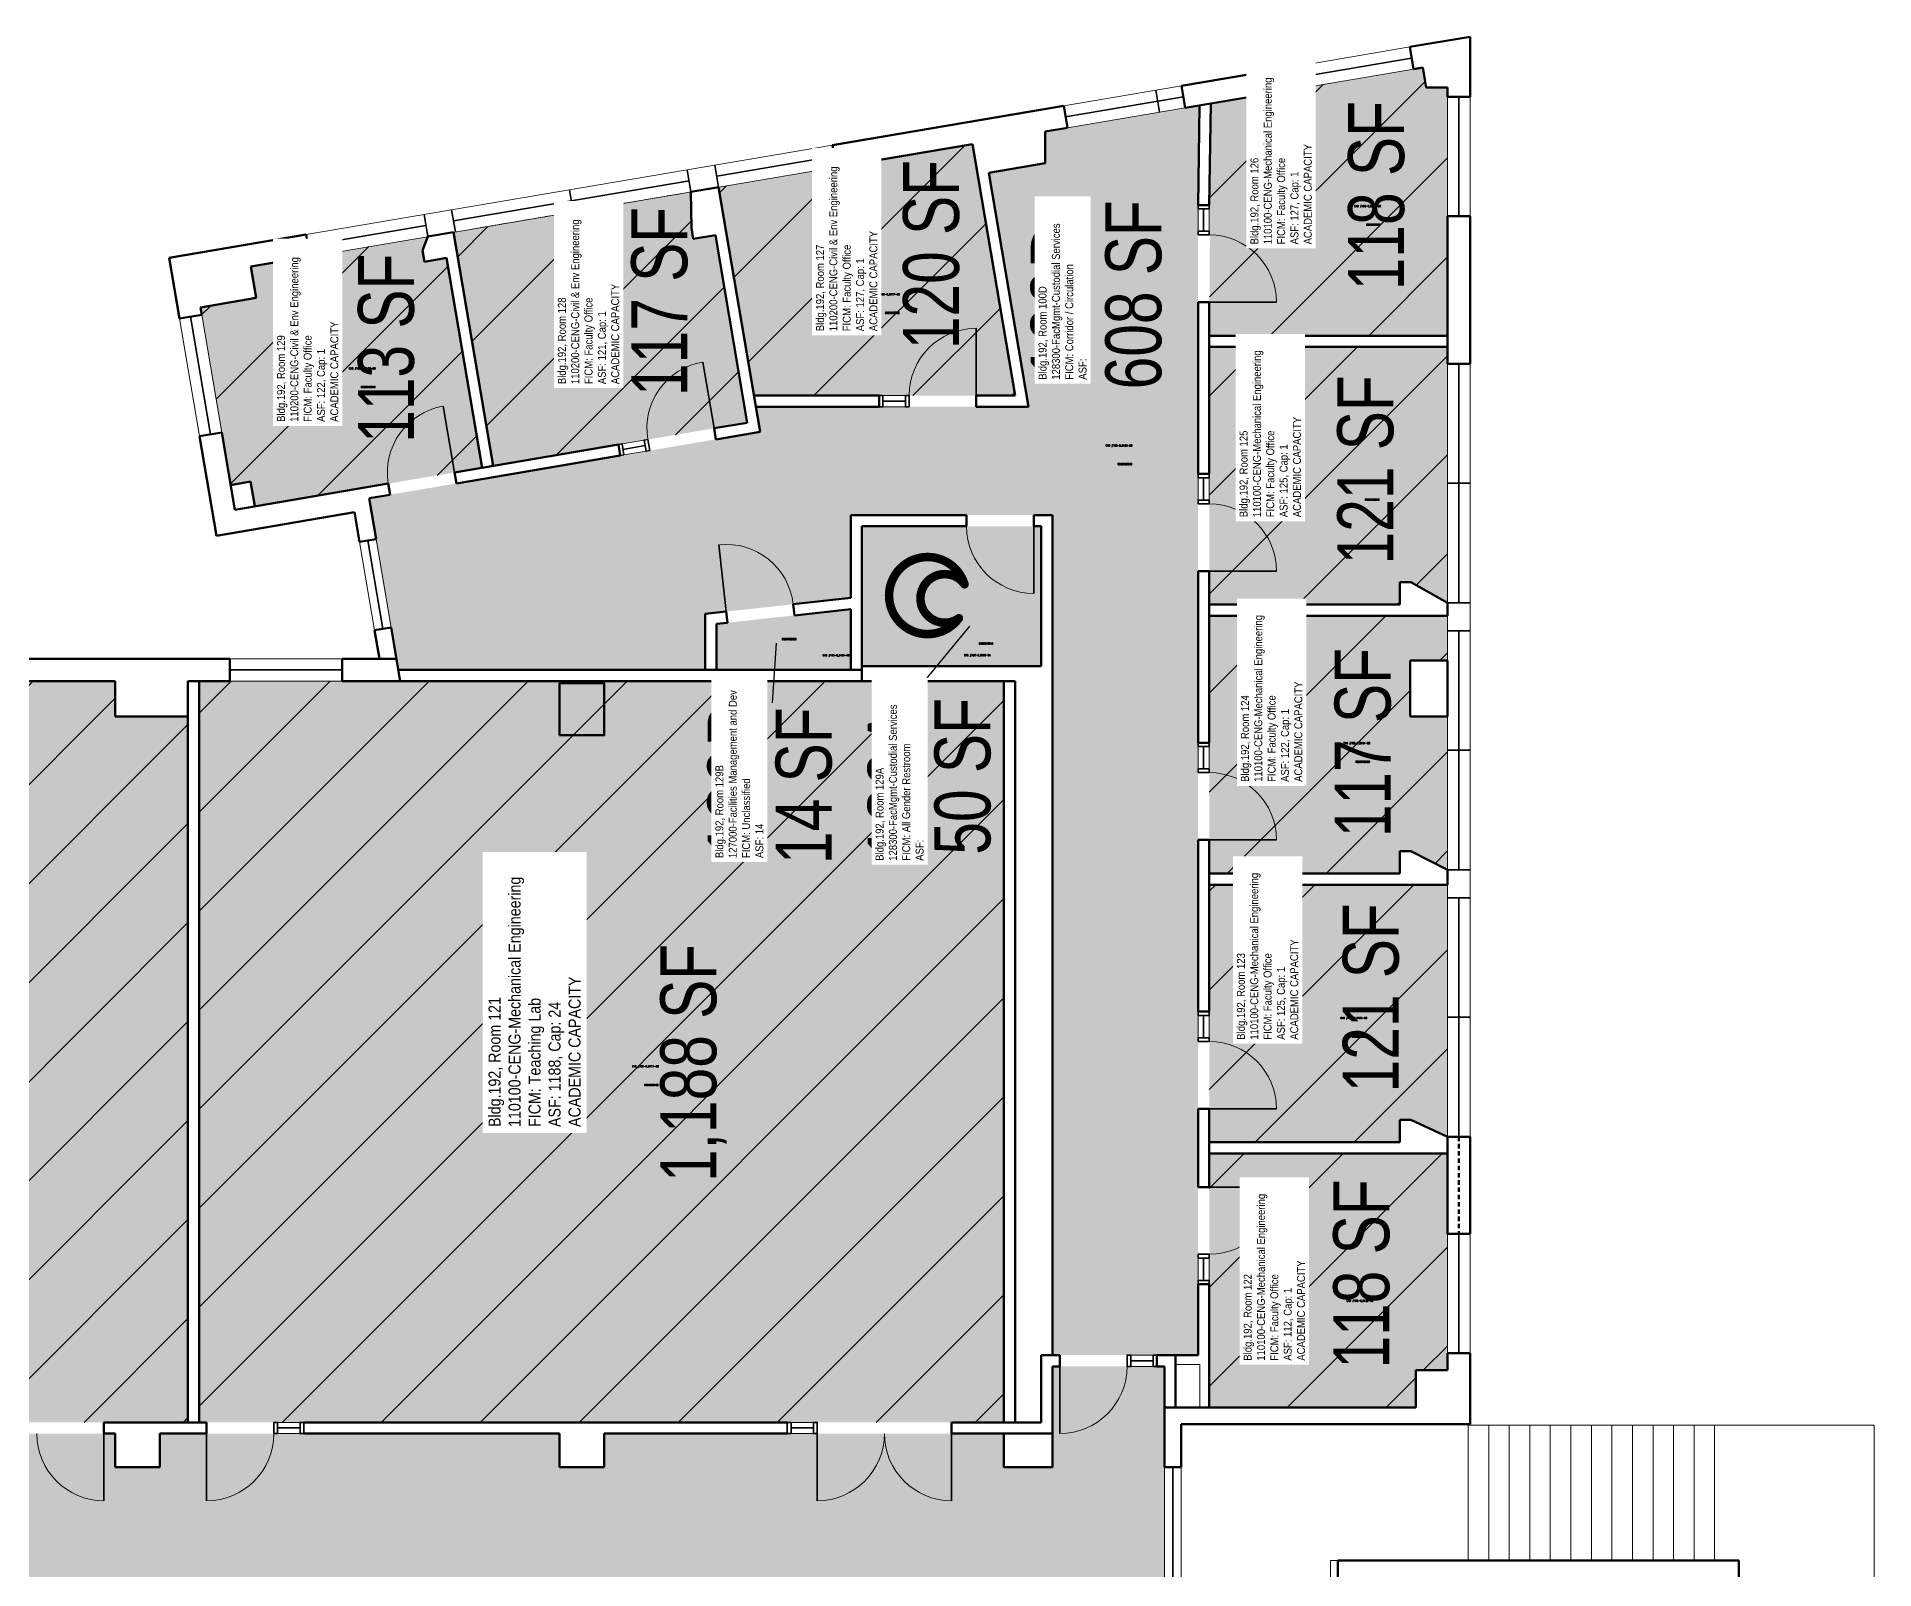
# Model space of a CAD drawing. Header units: inches. Extents: x -2539 to 2829, y -872 to 1370.
# Drawn here: x 1845 to 2829, y 360 to 1181 of the extents above; entities that cross this region are included whole.
import ezdxf
from ezdxf.enums import TextEntityAlignment as Align

# ---------------------------------------------------------------- set-up
doc = ezdxf.new("R2010")
doc.units = ezdxf.units.IN
doc.header["$LTSCALE"] = 10
doc.header["$MEASUREMENT"] = 0
doc.linetypes.add('DGN Style 2', pattern=[0.389297, 0.233578, -0.155719])
doc.layers.get('0').update_dxf_attribs({"linetype": 'CONTINUOUS'})
for name, color, linetype in [('A-DOOR', 2, 'CONTINUOUS'), ('A-FLOR', 3, 'CONTINUOUS'), ('A-GLAZ', 1, 'CONTINUOUS'), ('A-GLAZ-SILL', 2, 'CONTINUOUS'), ('A-IDEN-CNUM', 7, 'CONTINUOUS'), ('A-IDEN-ICON', 4, 'CONTINUOUS'), ('A-IDEN-RNUM', 7, 'CONTINUOUS'), ('A-IDEN-SNUM', 4, 'CONTINUOUS'), ('A-IDEN-VNUM', 4, 'CONTINUOUS'), ('A-WALL', 3, 'CONTINUOUS'), ('AREA-TEXT', 3, 'CONTINUOUS'), ('Rooms-Capacity', 4, 'CONTINUOUS'), ('Rooms-Category-Color', 7, 'CONTINUOUS'), ('Rooms-College-Color', 7, 'CONTINUOUS'), ('Rooms-Department-Color', 7, 'CONTINUOUS'), ('Rooms-Division-Color', 7, 'CONTINUOUS'), ('Rooms-Information', 7, 'CONTINUOUS')]:
    doc.layers.add(name, color=color, linetype=linetype)
doc.styles.add('AREA', font='arial.ttf', dxfattribs={"width": 0.75, "height": 12})
doc.styles.add('ROOMSNUMBER', font='TXT.SHX', dxfattribs={"height": 1})
doc.styles.add('ROOMVNUMBER', font='arial.ttf', dxfattribs={"width": 0.85, "height": 30})

# ---------------------------------------------------------------- blocks, each defined once
blk = doc.blocks.new('CPBATH')
at = {"color": 0, "linetype": 'ByBlock', "const_width": 0.0127}
for points in [[(0.0571, 0.0168, 0.861492), (-0.0551, 0, 1)], [(0.0571, 0.0168, 0.729002), (-0.0084, -0.0042, 1)], [(-0.0551, 0, 0.726902), (0.0487, -0.0337, 1)], [(-0.0084, -0.0042, 0.609468), (0.0487, -0.0337, 1)]]:
    blk.add_lwpolyline(points, format="xyb", dxfattribs=at)
at = {"color": 0, "linetype": 'ByBlock', "const_width": 0.00637}
for points in [[(0.0544, 0.0152, 1), (0.0599, 0.0184, 1)], [(0.0459, -0.0353, 1), (0.0515, -0.0321, 1)]]:
    blk.add_lwpolyline(points, format="xyb", close=True, dxfattribs=at)

msp = doc.modelspace()

# ---------------------------------------------------------------- hatches: boundary and pattern name
at = {"layer": 'Rooms-Capacity'}
h = msp.add_hatch(dxfattribs=at)
h.set_pattern_fill('ANSI31', color=256, scale=300, style=0)
h.paths.add_polyline_path([(2474.11, 1145.14), (2587.59, 1164.43), (2589.4, 1153.78), (2600.95, 1153.78), (2600.95, 1020.74), (2473.27, 1020.74)])
h = msp.add_hatch(dxfattribs=at)
h.set_pattern_fill('ANSI31', color=256, scale=300, style=0)
h.paths.add_polyline_path([(2210.47, 1100.3), (2346.51, 1123.46), (2369.4, 988.74), (2229.42, 988.74)])
h = msp.add_hatch(dxfattribs=at)
h.set_pattern_fill('ANSI31', color=256, scale=300, style=0)
h.paths.add_polyline_path([(2068.5, 1076.18), (2124.6, 1085.71), (2127.44, 1068.98), (2151.11, 1073), (2148.26, 1089.73), (2195.68, 1097.79), (2195.9, 1078.62), (2196.9, 1072.7), (2208.73, 1074.71), (2225.81, 974.2), (2089.76, 951.08)])
h = msp.add_hatch(dxfattribs=at)
h.set_pattern_fill('ANSI31', color=256, scale=300, style=0)
h.paths.add_polyline_path([(1932.93, 1035.93), (1962.83, 1041.01), (1959.98, 1057.79), (2054.7, 1073.84), (2051.92, 1066.33), (2052.93, 1060.41), (2064.76, 1062.42), (2083.84, 950.08), (1962.07, 929.39), (1959.83, 942.6), (1949.1, 940.78)])
h = msp.add_hatch(dxfattribs=at)
h.set_pattern_fill('ANSI31', color=256, scale=300, style=0)
h.paths.add_polyline_path([(2473.27, 1014.74), (2600.95, 1014.74), (2600.95, 877.74), (2581.27, 888.74), (2575.27, 888.74), (2575.27, 876.74), (2473.27, 876.74)])
h = msp.add_hatch(dxfattribs=at)
h.set_pattern_fill('ANSI31', color=256, scale=300, style=0)
h.paths.add_polyline_path([(2473.27, 870.74), (2600.95, 870.74), (2600.95, 846.74), (2580.88, 846.74), (2580.88, 816.74), (2600.95, 816.74), (2600.95, 734.74), (2581.27, 744.74), (2575.27, 744.74), (2575.27, 732.74), (2473.27, 732.74)])
h = msp.add_hatch(dxfattribs=at)
h.set_pattern_fill('ANSI31', color=256, scale=300, style=0)
h.paths.add_polyline_path([(1435.27, 835.74), (1643.16, 835.74), (1643.16, 806.74), (1673.33, 806.74), (1673.33, 835.74), (1887.27, 835.74), (1887.27, 816.74), (1926.27, 816.74), (1926.27, 438.74), (1435.27, 438.74)])
h = msp.add_hatch(dxfattribs=at)
h.set_pattern_fill('ANSI31', color=256, scale=300, style=0)
h.paths.add_polyline_path([(1932.27, 835.74), (2363.27, 835.74), (2363.27, 438.74), (1932.27, 438.74)])
h = msp.add_hatch(dxfattribs=at)
h.set_pattern_fill('ANSI31', color=256, scale=300, style=0)
h.paths.add_polyline_path([(2473.27, 726.74), (2600.95, 726.74), (2600.95, 591.74), (2581.27, 600.74), (2575.27, 600.74), (2575.27, 588.74), (2473.27, 588.74)])
h = msp.add_hatch(dxfattribs=at)
h.set_pattern_fill('ANSI31', color=256, scale=300, style=0)
h.paths.add_polyline_path([(2473.27, 582.74), (2600.95, 582.74), (2600.95, 466.61), (2583.96, 466.61), (2583.96, 446.74), (2473.27, 446.74)])
at = {"layer": 'Rooms-Category-Color', "true_color": 0xfa9ba3}
for points in [[(2474.11, 1145.14), (2587.59, 1164.43), (2589.4, 1153.78), (2600.95, 1153.78), (2600.95, 1020.74), (2473.27, 1020.74)], [(2210.47, 1100.3), (2346.51, 1123.46), (2369.4, 988.74), (2229.42, 988.74)], [(2068.5, 1076.18), (2124.6, 1085.71), (2127.44, 1068.98), (2151.11, 1073), (2148.26, 1089.73), (2195.68, 1097.79), (2195.9, 1078.62), (2196.9, 1072.7), (2208.73, 1074.71), (2225.81, 974.2), (2089.76, 951.08)], [(1932.93, 1035.93), (1962.83, 1041.01), (1959.98, 1057.79), (2054.7, 1073.84), (2051.92, 1066.33), (2052.93, 1060.41), (2064.76, 1062.42), (2083.84, 950.08), (1962.07, 929.39), (1959.83, 942.6), (1949.1, 940.78)], [(2473.27, 1014.74), (2600.95, 1014.74), (2600.95, 877.74), (2581.27, 888.74), (2575.27, 888.74), (2575.27, 876.74), (2473.27, 876.74)], [(2473.27, 870.74), (2600.95, 870.74), (2600.95, 846.74), (2580.88, 846.74), (2580.88, 816.74), (2600.95, 816.74), (2600.95, 734.74), (2581.27, 744.74), (2575.27, 744.74), (2575.27, 732.74), (2473.27, 732.74)], [(2473.27, 726.74), (2600.95, 726.74), (2600.95, 591.74), (2581.27, 600.74), (2575.27, 600.74), (2575.27, 588.74), (2473.27, 588.74)], [(2473.27, 582.74), (2600.95, 582.74), (2600.95, 466.61), (2583.96, 466.61), (2583.96, 446.74), (2473.27, 446.74)]]:
    msp.add_hatch(color=241, dxfattribs=at).paths.add_polyline_path(points)
at = {"layer": 'Rooms-Category-Color', "true_color": 0xadadad}
for points in [[(2023.34, 933.71), (2038.97, 841.74), (2203.27, 841.74), (2203.27, 871.74), (2281.27, 880.35), (2281.27, 924.74), (2389.27, 924.74), (2389.27, 474.74), (2467.27, 474.74), (2467.27, 1090.74), (2468.11, 1144.13), (2385.42, 1130.08), (2385.42, 1113.19), (2355.22, 1108.05), (2376.51, 982.74), (2230.44, 982.74), (2232.73, 969.29), (2209.07, 965.27)], [(2287.27, 918.74), (2287.27, 843.74), (2383.27, 843.74), (2383.27, 918.74)], [(2209.27, 866.37), (2281.27, 874.31), (2281.27, 841.74), (2209.27, 841.74)], [(-2126.35, 410.51), (-2169.71, 324.86), (-1500.85, -13.78), (-1438.65, 109.06), (-1012.43, 109.06), (-1020.48, 93.14), (298.6, 184.38), (300.34, 159.45), (421.54, 167.92), (435.76, 193.97), (1164.22, 244.91), (1171.78, -164.73), (1119.94, -353.16), (1128.64, -354.34), (1230.83, -368.26), (1230.83, 249.57), (2221.36, 318.83), (2221.99, 309.86), (2323.74, 316.97), (2395.37, 325.04), (2449.27, 328.76), (2449.27, 468.74), (2389.27, 468.74), (2389.27, 414.74), (2363.27, 414.74), (2363.27, 432.74), (2149.27, 432.74), (2149.27, 414.74), (2125.27, 414.74), (2125.27, 432.74), (1911.27, 432.74), (1911.27, 414.74), (1887.27, 414.74), (1887.27, 432.74), (1673.27, 432.74), (1673.27, 414.74), (1649.27, 414.74), (1649.27, 432.74), (1435.27, 432.74), (1435.27, 414.74), (1411.27, 414.74), (1411.27, 432.74), (1150.27, 432.74), (1150.27, 414.74), (1126.27, 414.74), (1126.27, 432.74), (865.27, 432.74), (865.27, 414.74), (841.27, 414.74), (841.27, 432.74), (580.27, 432.74), (580.27, 414.74), (556.27, 414.74), (556.27, 432.74), (295.27, 432.74), (295.27, 414.74), (271.27, 414.74), (271.27, 433.49), (179.27, 433.49), (179.27, 414.74), (-356.74, 414.74), (-356.74, 645.55), (-226.99, 645.55), (-226.99, 749.74), (-356.74, 749.74), (-356.74, 757.74), (-338.74, 757.74), (-338.74, 816.74), (-356.74, 816.74), (-356.74, 840.74), (-484.63, 840.74), (-484.63, 551.75), (-484.63, 545.74), (-478.63, 545.74), (-478.63, 509.74), (-490.63, 509.74), (-490.63, 461.74), (-478.63, 461.74), (-478.63, 430.74), (-850.57, 430.74), (-957.87, 219.03), (-1529.51, 219.03), (-1574.12, 130.92)]]:
    msp.add_hatch(color=253, dxfattribs=at).paths.add_polyline_path(points)
at = {"layer": 'Rooms-Category-Color', "true_color": 0xe3f498}
for points in [[(1435.27, 835.74), (1643.16, 835.74), (1643.16, 806.74), (1673.33, 806.74), (1673.33, 835.74), (1887.27, 835.74), (1887.27, 816.74), (1926.27, 816.74), (1926.27, 438.74), (1435.27, 438.74)], [(1932.27, 835.74), (2363.27, 835.74), (2363.27, 438.74), (1932.27, 438.74)]]:
    msp.add_hatch(color=61, dxfattribs=at).paths.add_polyline_path(points)
at = {"layer": 'Rooms-College-Color', "true_color": 0x99d7b2}
for points in [[(2474.11, 1145.14), (2587.59, 1164.43), (2589.4, 1153.78), (2600.95, 1153.78), (2600.95, 1020.74), (2473.27, 1020.74)], [(2210.47, 1100.3), (2346.51, 1123.46), (2369.4, 988.74), (2229.42, 988.74)], [(2068.5, 1076.18), (2124.6, 1085.71), (2127.44, 1068.98), (2151.11, 1073), (2148.26, 1089.73), (2195.68, 1097.79), (2195.9, 1078.62), (2196.9, 1072.7), (2208.73, 1074.71), (2225.81, 974.2), (2089.76, 951.08)], [(1932.93, 1035.93), (1962.83, 1041.01), (1959.98, 1057.79), (2054.7, 1073.84), (2051.92, 1066.33), (2052.93, 1060.41), (2064.76, 1062.42), (2083.84, 950.08), (1962.07, 929.39), (1959.83, 942.6), (1949.1, 940.78)], [(2473.27, 1014.74), (2600.95, 1014.74), (2600.95, 877.74), (2581.27, 888.74), (2575.27, 888.74), (2575.27, 876.74), (2473.27, 876.74)], [(2209.27, 866.37), (2281.27, 874.31), (2281.27, 841.74), (2209.27, 841.74)], [(2473.27, 870.74), (2600.95, 870.74), (2600.95, 846.74), (2580.88, 846.74), (2580.88, 816.74), (2600.95, 816.74), (2600.95, 734.74), (2581.27, 744.74), (2575.27, 744.74), (2575.27, 732.74), (2473.27, 732.74)], [(1435.27, 835.74), (1643.16, 835.74), (1643.16, 806.74), (1673.33, 806.74), (1673.33, 835.74), (1887.27, 835.74), (1887.27, 816.74), (1926.27, 816.74), (1926.27, 438.74), (1435.27, 438.74)], [(1932.27, 835.74), (2363.27, 835.74), (2363.27, 438.74), (1932.27, 438.74)], [(2473.27, 726.74), (2600.95, 726.74), (2600.95, 591.74), (2581.27, 600.74), (2575.27, 600.74), (2575.27, 588.74), (2473.27, 588.74)], [(2473.27, 582.74), (2600.95, 582.74), (2600.95, 466.61), (2583.96, 466.61), (2583.96, 446.74), (2473.27, 446.74)]]:
    msp.add_hatch(color=253, dxfattribs=at).paths.add_polyline_path(points)
at = {"layer": 'Rooms-College-Color', "true_color": 0xadadad}
for points in [[(2023.34, 933.71), (2038.97, 841.74), (2203.27, 841.74), (2203.27, 871.74), (2281.27, 880.35), (2281.27, 924.74), (2389.27, 924.74), (2389.27, 474.74), (2467.27, 474.74), (2467.27, 1090.74), (2468.11, 1144.13), (2385.42, 1130.08), (2385.42, 1113.19), (2355.22, 1108.05), (2376.51, 982.74), (2230.44, 982.74), (2232.73, 969.29), (2209.07, 965.27)], [(2287.27, 918.74), (2287.27, 843.74), (2383.27, 843.74), (2383.27, 918.74)], [(-2126.35, 410.51), (-2169.71, 324.86), (-1500.85, -13.78), (-1438.65, 109.06), (-1012.43, 109.06), (-1020.48, 93.14), (298.6, 184.38), (300.34, 159.45), (421.54, 167.92), (435.76, 193.97), (1164.22, 244.91), (1171.78, -164.73), (1119.94, -353.16), (1128.64, -354.34), (1230.83, -368.26), (1230.83, 249.57), (2221.36, 318.83), (2221.99, 309.86), (2323.74, 316.97), (2395.37, 325.04), (2449.27, 328.76), (2449.27, 468.74), (2389.27, 468.74), (2389.27, 414.74), (2363.27, 414.74), (2363.27, 432.74), (2149.27, 432.74), (2149.27, 414.74), (2125.27, 414.74), (2125.27, 432.74), (1911.27, 432.74), (1911.27, 414.74), (1887.27, 414.74), (1887.27, 432.74), (1673.27, 432.74), (1673.27, 414.74), (1649.27, 414.74), (1649.27, 432.74), (1435.27, 432.74), (1435.27, 414.74), (1411.27, 414.74), (1411.27, 432.74), (1150.27, 432.74), (1150.27, 414.74), (1126.27, 414.74), (1126.27, 432.74), (865.27, 432.74), (865.27, 414.74), (841.27, 414.74), (841.27, 432.74), (580.27, 432.74), (580.27, 414.74), (556.27, 414.74), (556.27, 432.74), (295.27, 432.74), (295.27, 414.74), (271.27, 414.74), (271.27, 433.49), (179.27, 433.49), (179.27, 414.74), (-356.74, 414.74), (-356.74, 645.55), (-226.99, 645.55), (-226.99, 749.74), (-356.74, 749.74), (-356.74, 757.74), (-338.74, 757.74), (-338.74, 816.74), (-356.74, 816.74), (-356.74, 840.74), (-484.63, 840.74), (-484.63, 551.75), (-484.63, 545.74), (-478.63, 545.74), (-478.63, 509.74), (-490.63, 509.74), (-490.63, 461.74), (-478.63, 461.74), (-478.63, 430.74), (-850.57, 430.74), (-957.87, 219.03), (-1529.51, 219.03), (-1574.12, 130.92)]]:
    msp.add_hatch(color=253, dxfattribs=at).paths.add_polyline_path(points)
at = {"layer": 'Rooms-Department-Color', "true_color": 0x99d7b2}
for points in [[(2474.11, 1145.14), (2587.59, 1164.43), (2589.4, 1153.78), (2600.95, 1153.78), (2600.95, 1020.74), (2473.27, 1020.74)], [(2210.47, 1100.3), (2346.51, 1123.46), (2369.4, 988.74), (2229.42, 988.74)], [(2068.5, 1076.18), (2124.6, 1085.71), (2127.44, 1068.98), (2151.11, 1073), (2148.26, 1089.73), (2195.68, 1097.79), (2195.9, 1078.62), (2196.9, 1072.7), (2208.73, 1074.71), (2225.81, 974.2), (2089.76, 951.08)], [(1932.93, 1035.93), (1962.83, 1041.01), (1959.98, 1057.79), (2054.7, 1073.84), (2051.92, 1066.33), (2052.93, 1060.41), (2064.76, 1062.42), (2083.84, 950.08), (1962.07, 929.39), (1959.83, 942.6), (1949.1, 940.78)], [(2473.27, 1014.74), (2600.95, 1014.74), (2600.95, 877.74), (2581.27, 888.74), (2575.27, 888.74), (2575.27, 876.74), (2473.27, 876.74)], [(2473.27, 870.74), (2600.95, 870.74), (2600.95, 846.74), (2580.88, 846.74), (2580.88, 816.74), (2600.95, 816.74), (2600.95, 734.74), (2581.27, 744.74), (2575.27, 744.74), (2575.27, 732.74), (2473.27, 732.74)], [(1435.27, 835.74), (1643.16, 835.74), (1643.16, 806.74), (1673.33, 806.74), (1673.33, 835.74), (1887.27, 835.74), (1887.27, 816.74), (1926.27, 816.74), (1926.27, 438.74), (1435.27, 438.74)], [(1932.27, 835.74), (2363.27, 835.74), (2363.27, 438.74), (1932.27, 438.74)], [(2473.27, 726.74), (2600.95, 726.74), (2600.95, 591.74), (2581.27, 600.74), (2575.27, 600.74), (2575.27, 588.74), (2473.27, 588.74)], [(2473.27, 582.74), (2600.95, 582.74), (2600.95, 466.61), (2583.96, 466.61), (2583.96, 446.74), (2473.27, 446.74)]]:
    msp.add_hatch(color=253, dxfattribs=at).paths.add_polyline_path(points)
at = {"layer": 'Rooms-Department-Color', "true_color": 0xacacac}
for points in [[(2023.34, 933.71), (2038.97, 841.74), (2203.27, 841.74), (2203.27, 871.74), (2281.27, 880.35), (2281.27, 924.74), (2389.27, 924.74), (2389.27, 474.74), (2467.27, 474.74), (2467.27, 1090.74), (2468.11, 1144.13), (2385.42, 1130.08), (2385.42, 1113.19), (2355.22, 1108.05), (2376.51, 982.74), (2230.44, 982.74), (2232.73, 969.29), (2209.07, 965.27)], [(2287.27, 918.74), (2287.27, 843.74), (2383.27, 843.74), (2383.27, 918.74)], [(2209.27, 866.37), (2281.27, 874.31), (2281.27, 841.74), (2209.27, 841.74)], [(-2126.35, 410.51), (-2169.71, 324.86), (-1500.85, -13.78), (-1438.65, 109.06), (-1012.43, 109.06), (-1020.48, 93.14), (298.6, 184.38), (300.34, 159.45), (421.54, 167.92), (435.76, 193.97), (1164.22, 244.91), (1171.78, -164.73), (1119.94, -353.16), (1128.64, -354.34), (1230.83, -368.26), (1230.83, 249.57), (2221.36, 318.83), (2221.99, 309.86), (2323.74, 316.97), (2395.37, 325.04), (2449.27, 328.76), (2449.27, 468.74), (2389.27, 468.74), (2389.27, 414.74), (2363.27, 414.74), (2363.27, 432.74), (2149.27, 432.74), (2149.27, 414.74), (2125.27, 414.74), (2125.27, 432.74), (1911.27, 432.74), (1911.27, 414.74), (1887.27, 414.74), (1887.27, 432.74), (1673.27, 432.74), (1673.27, 414.74), (1649.27, 414.74), (1649.27, 432.74), (1435.27, 432.74), (1435.27, 414.74), (1411.27, 414.74), (1411.27, 432.74), (1150.27, 432.74), (1150.27, 414.74), (1126.27, 414.74), (1126.27, 432.74), (865.27, 432.74), (865.27, 414.74), (841.27, 414.74), (841.27, 432.74), (580.27, 432.74), (580.27, 414.74), (556.27, 414.74), (556.27, 432.74), (295.27, 432.74), (295.27, 414.74), (271.27, 414.74), (271.27, 433.49), (179.27, 433.49), (179.27, 414.74), (-356.74, 414.74), (-356.74, 645.55), (-226.99, 645.55), (-226.99, 749.74), (-356.74, 749.74), (-356.74, 757.74), (-338.74, 757.74), (-338.74, 816.74), (-356.74, 816.74), (-356.74, 840.74), (-484.63, 840.74), (-484.63, 551.75), (-484.63, 545.74), (-478.63, 545.74), (-478.63, 509.74), (-490.63, 509.74), (-490.63, 461.74), (-478.63, 461.74), (-478.63, 430.74), (-850.57, 430.74), (-957.87, 219.03), (-1529.51, 219.03), (-1574.12, 130.92)]]:
    msp.add_hatch(color=253, dxfattribs=at).paths.add_polyline_path(points)
at = {"layer": 'Rooms-Division-Color', "true_color": 0x99d7b2}
for points in [[(2474.11, 1145.14), (2587.59, 1164.43), (2589.4, 1153.78), (2600.95, 1153.78), (2600.95, 1020.74), (2473.27, 1020.74)], [(2210.47, 1100.3), (2346.51, 1123.46), (2369.4, 988.74), (2229.42, 988.74)], [(2068.5, 1076.18), (2124.6, 1085.71), (2127.44, 1068.98), (2151.11, 1073), (2148.26, 1089.73), (2195.68, 1097.79), (2195.9, 1078.62), (2196.9, 1072.7), (2208.73, 1074.71), (2225.81, 974.2), (2089.76, 951.08)], [(1932.93, 1035.93), (1962.83, 1041.01), (1959.98, 1057.79), (2054.7, 1073.84), (2051.92, 1066.33), (2052.93, 1060.41), (2064.76, 1062.42), (2083.84, 950.08), (1962.07, 929.39), (1959.83, 942.6), (1949.1, 940.78)], [(2473.27, 1014.74), (2600.95, 1014.74), (2600.95, 877.74), (2581.27, 888.74), (2575.27, 888.74), (2575.27, 876.74), (2473.27, 876.74)], [(2473.27, 870.74), (2600.95, 870.74), (2600.95, 846.74), (2580.88, 846.74), (2580.88, 816.74), (2600.95, 816.74), (2600.95, 734.74), (2581.27, 744.74), (2575.27, 744.74), (2575.27, 732.74), (2473.27, 732.74)], [(1435.27, 835.74), (1643.16, 835.74), (1643.16, 806.74), (1673.33, 806.74), (1673.33, 835.74), (1887.27, 835.74), (1887.27, 816.74), (1926.27, 816.74), (1926.27, 438.74), (1435.27, 438.74)], [(1932.27, 835.74), (2363.27, 835.74), (2363.27, 438.74), (1932.27, 438.74)], [(2473.27, 726.74), (2600.95, 726.74), (2600.95, 591.74), (2581.27, 600.74), (2575.27, 600.74), (2575.27, 588.74), (2473.27, 588.74)], [(2473.27, 582.74), (2600.95, 582.74), (2600.95, 466.61), (2583.96, 466.61), (2583.96, 446.74), (2473.27, 446.74)]]:
    msp.add_hatch(color=253, dxfattribs=at).paths.add_polyline_path(points)
at = {"layer": 'Rooms-Division-Color', "true_color": 0xadadad}
for points in [[(2023.34, 933.71), (2038.97, 841.74), (2203.27, 841.74), (2203.27, 871.74), (2281.27, 880.35), (2281.27, 924.74), (2389.27, 924.74), (2389.27, 474.74), (2467.27, 474.74), (2467.27, 1090.74), (2468.11, 1144.13), (2385.42, 1130.08), (2385.42, 1113.19), (2355.22, 1108.05), (2376.51, 982.74), (2230.44, 982.74), (2232.73, 969.29), (2209.07, 965.27)], [(2287.27, 918.74), (2287.27, 843.74), (2383.27, 843.74), (2383.27, 918.74)], [(2209.27, 866.37), (2281.27, 874.31), (2281.27, 841.74), (2209.27, 841.74)], [(-2126.35, 410.51), (-2169.71, 324.86), (-1500.85, -13.78), (-1438.65, 109.06), (-1012.43, 109.06), (-1020.48, 93.14), (298.6, 184.38), (300.34, 159.45), (421.54, 167.92), (435.76, 193.97), (1164.22, 244.91), (1171.78, -164.73), (1119.94, -353.16), (1128.64, -354.34), (1230.83, -368.26), (1230.83, 249.57), (2221.36, 318.83), (2221.99, 309.86), (2323.74, 316.97), (2395.37, 325.04), (2449.27, 328.76), (2449.27, 468.74), (2389.27, 468.74), (2389.27, 414.74), (2363.27, 414.74), (2363.27, 432.74), (2149.27, 432.74), (2149.27, 414.74), (2125.27, 414.74), (2125.27, 432.74), (1911.27, 432.74), (1911.27, 414.74), (1887.27, 414.74), (1887.27, 432.74), (1673.27, 432.74), (1673.27, 414.74), (1649.27, 414.74), (1649.27, 432.74), (1435.27, 432.74), (1435.27, 414.74), (1411.27, 414.74), (1411.27, 432.74), (1150.27, 432.74), (1150.27, 414.74), (1126.27, 414.74), (1126.27, 432.74), (865.27, 432.74), (865.27, 414.74), (841.27, 414.74), (841.27, 432.74), (580.27, 432.74), (580.27, 414.74), (556.27, 414.74), (556.27, 432.74), (295.27, 432.74), (295.27, 414.74), (271.27, 414.74), (271.27, 433.49), (179.27, 433.49), (179.27, 414.74), (-356.74, 414.74), (-356.74, 645.55), (-226.99, 645.55), (-226.99, 749.74), (-356.74, 749.74), (-356.74, 757.74), (-338.74, 757.74), (-338.74, 816.74), (-356.74, 816.74), (-356.74, 840.74), (-484.63, 840.74), (-484.63, 551.75), (-484.63, 545.74), (-478.63, 545.74), (-478.63, 509.74), (-490.63, 509.74), (-490.63, 461.74), (-478.63, 461.74), (-478.63, 430.74), (-850.57, 430.74), (-957.87, 219.03), (-1529.51, 219.03), (-1574.12, 130.92)]]:
    msp.add_hatch(color=253, dxfattribs=at).paths.add_polyline_path(points)

# ---------------------------------------------------------------- linework, layer by layer
at = {"layer": 'A-DOOR', "linetype": 'Continuous', "lineweight": 35}
for p, q in [((2473.27, 1038.74), (2509.27, 1038.74)), ((2348.51, 988.74), (2348.51, 1024.74)), ((2208.06, 971.18), (2202.03, 1006.67)), ((2069.06, 947.56), (2063.03, 983.05)), ((2473.27, 894.74), (2509.27, 894.74)), ((2473.27, 750.74), (2509.27, 750.74)), ((2473.27, 606.74), (2509.27, 606.74)), ((2393.27, 468.74), (2393.27, 432.74)), ((1936.27, 432.74), (1936.27, 396.74)), ((2263.27, 432.74), (2263.27, 396.74)), ((2335.27, 432.74), (2335.27, 396.74))]:
    msp.add_line(p, q, dxfattribs=at)
at = {"layer": 'A-DOOR', "linetype": 'Continuous', "lineweight": 35, "extrusion": (9.20149e-49, -4.2914e-36, -1)}
msp.add_line((2379.27, 918.74), (2379.27, 882.74), dxfattribs=at)
at = {"layer": 'A-DOOR', "linetype": 'Continuous', "lineweight": 35, "extrusion": (-4.70782e-37, 4.2655e-36, -1)}
msp.add_line((2214.61, 872.99), (2210.66, 908.77), dxfattribs=at)
at = {"layer": 'A-DOOR', "linetype": 'Continuous', "lineweight": 35, "extrusion": (4.2914e-36, 6.09557e-51, -1)}
msp.add_line((2473.27, 564.74), (2509.27, 564.74), dxfattribs=at)
at = {"layer": 'A-DOOR', "linetype": 'Continuous', "lineweight": 35, "extrusion": (-2.04882e-50, -4.2914e-36, -1)}
msp.add_line((1881.27, 432.74), (1881.27, 396.74), dxfattribs=at)
at = {"layer": 'A-DOOR', "linetype": 'Continuous', "lineweight": 18, "extrusion": (4.2914e-36, -6.09557e-51, -1)}
for centre in [(-2473.27, 1038.74), (-2473.27, 894.74), (-2473.27, 750.74), (-2473.27, 606.74)]:
    msp.add_arc(centre, 36, 90, 180, dxfattribs=at)
at = {"layer": 'A-DOOR', "linetype": 'Continuous', "lineweight": 18, "extrusion": (9.20149e-49, 4.2914e-36, -1)}
msp.add_arc((-2348.51, 988.74), 36, 0, 90, dxfattribs=at)
at = {"layer": 'A-DOOR', "linetype": 'Continuous', "lineweight": 18, "extrusion": (-7.18863e-37, 4.23077e-36, -1)}
for centre in [(-2208.06, 971.18), (-2069.06, 947.56)]:
    msp.add_arc(centre, 36, 350.35679, 80.35679, dxfattribs=at)
at = {"layer": 'A-DOOR', "linetype": 'Continuous', "lineweight": 18}
for centre, start, end in [((2379.27, 918.74), 180, 270), ((2214.61, 872.99), 6.29822, 96.29822), ((2473.27, 564.74), 270, 0), ((1881.27, 432.74), 180, 270), ((2335.27, 432.74), 180, 270)]:
    msp.add_arc(centre, 36, start, end, dxfattribs=at)
at = {"layer": 'A-DOOR', "linetype": 'Continuous', "lineweight": 18, "extrusion": (0, 0, -1)}
for centre in [(-2393.27, 468.74), (-2263.27, 432.74)]:
    msp.add_arc(centre, 36, 180, 270, dxfattribs=at)
at = {"layer": 'A-DOOR', "linetype": 'Continuous', "lineweight": 18, "extrusion": (-2.04882e-50, 4.2914e-36, -1)}
msp.add_arc((-1936.27, 432.74), 36, 180, 270, dxfattribs=at)
at = {"layer": 'A-FLOR', "linetype": 'Continuous', "lineweight": 18}
for p, q in [((2611.96, 437.24), (2829.46, 437.24)), ((2611.96, 437.24), (2611.96, 364.74)), ((2622.96, 437.24), (2622.96, 364.74)), ((2633.96, 437.24), (2633.96, 364.74)), ((2644.96, 437.24), (2644.96, 364.74)), ((2655.96, 437.24), (2655.96, 364.74)), ((2666.96, 437.24), (2666.96, 364.74)), ((2677.96, 437.24), (2677.96, 364.74)), ((2688.96, 437.24), (2688.96, 364.74)), ((2699.96, 437.24), (2699.96, 364.74)), ((2710.96, 437.24), (2710.96, 364.74)), ((2721.96, 437.24), (2721.96, 364.74)), ((2732.96, 437.24), (2732.96, 364.74)), ((2743.96, 437.24), (2743.96, 364.74)), ((2829.46, 437.24), (2829.46, 276.24))]:
    msp.add_line(p, q, dxfattribs=at)
at = {"layer": 'A-GLAZ', "linetype": 'Continuous', "lineweight": 18}
for p, q in [((2580.65, 1175.42), (2517.55, 1164.7)), ((2395.31, 1143.93), (2458.4, 1154.65)), ((2458.4, 1154.65), (2395.31, 1143.93)), ((2396.31, 1138.01), (2459.41, 1148.73)), ((2600.95, 1084.78), (2600.95, 1148.78)), ((2612.95, 1084.78), (2612.95, 1148.78)), ((1989.6, 1074.95), (2271.56, 1122.85)), ((1991.61, 1063.11), (2273.57, 1111.02)), ((2078.36, 1077.86), (2204.56, 1099.3)), ((2467.27, 1076.74), (2467.27, 1088.74)), ((2473.27, 1076.74), (2473.27, 1088.74)), ((1921.77, 1029.98), (1932.49, 966.88)), ((1933.6, 1031.99), (1944.33, 968.89)), ((2600.95, 591.74), (2600.95, 1005.74)), ((2612.95, 1005.74), (2612.95, 591.74)), ((2310.51, 988.74), (2298.51, 988.74)), ((2310.51, 982.74), (2298.51, 982.74)), ((2170.56, 964.88), (2158.74, 962.81)), ((2171.59, 958.97), (2159.77, 956.9)), ((2467.27, 932.74), (2467.27, 944.74)), ((2473.27, 932.74), (2473.27, 944.74)), ((2018.19, 910.34), (2026.23, 863.02)), ((2027.06, 911.85), (2035.1, 864.53)), ((1948.77, 847.74), (2008.77, 847.74)), ((1948.77, 835.74), (2008.77, 835.74)), ((2467.27, 788.74), (2467.27, 800.74)), ((2473.27, 788.74), (2473.27, 800.74)), ((2467.27, 644.74), (2467.27, 656.74)), ((2473.27, 644.74), (2473.27, 656.74)), ((2600.95, 475.74), (2600.95, 539.74)), ((2612.95, 539.74), (2612.95, 475.74)), ((2467.27, 514.74), (2467.27, 526.74)), ((2473.27, 514.74), (2473.27, 526.74)), ((2443.27, 474.74), (2431.27, 474.74)), ((2443.27, 468.74), (2431.27, 468.74)), ((1986.27, 438.74), (1974.27, 438.74)), ((2261.27, 438.74), (2249.27, 438.74)), ((1986.27, 432.74), (1974.27, 432.74)), ((2261.27, 432.74), (2249.27, 432.74)), ((2449.27, 414.74), (2449.27, 350.74)), ((2458.27, 414.74), (2458.27, 350.74))]:
    msp.add_line(p, q, dxfattribs=at)
at = {"layer": 'A-GLAZ', "linetype": 'Continuous', "lineweight": 35}
for p, q in [((2446.61, 1140.47), (2444.6, 1152.3)), ((2271.55, 1122.9), (2273.56, 1111.07)), ((2271.56, 1122.85), (2273.57, 1111.02)), ((2193.67, 1109.62), (2195.68, 1097.79)), ((2208.46, 1112.13), (2210.47, 1100.3)), ((2130.58, 1098.9), (2132.59, 1087.07)), ((2052.69, 1085.67), (2054.7, 1073.84)), ((2067.48, 1088.18), (2069.49, 1076.35)), ((1991.6, 1063.16), (1989.59, 1074.99)), ((1989.6, 1074.95), (1991.61, 1063.11)), ((1921.77, 1029.98), (1933.6, 1031.99)), ((2612.95, 941.74), (2600.95, 941.74)), ((2612.95, 877.74), (2600.95, 877.74)), ((2600.95, 862.74), (2612.95, 862.74)), ((2612.95, 798.74), (2600.95, 798.74)), ((2612.95, 734.74), (2600.95, 734.74)), ((2600.95, 719.74), (2612.95, 719.74)), ((2612.95, 655.74), (2600.95, 655.74)), ((2612.95, 591.74), (2600.95, 591.74)), ((2600.95, 539.74), (2612.95, 539.74))]:
    msp.add_line(p, q, dxfattribs=at)
at = {"layer": 'A-GLAZ', "linetype": 'DGN Style 2', "lineweight": 18}
msp.add_line((2079.35, 1078.02), (2203.57, 1099.13), dxfattribs=at)
at = {"layer": 'A-GLAZ', "linetype": 'Continuous', "lineweight": 18, "flags": 128}
for points in [[(2519.56, 1152.87), (2582.66, 1163.59)], [(2397.32, 1132.1), (2460.41, 1142.82)]]:
    msp.add_lwpolyline(points, dxfattribs=at)
at = {"layer": 'A-GLAZ', "linetype": 'Continuous', "lineweight": 35}
for points in [[(2467.27, 1088.74), (2473.27, 1088.74), (2473.27, 1090.74), (2467.27, 1090.74)], [(2467.27, 1074.74), (2473.27, 1074.74), (2473.27, 1076.74), (2467.27, 1076.74)], [(2298.51, 982.74), (2298.51, 988.74), (2296.51, 988.74), (2296.51, 982.74)], [(2312.51, 982.74), (2312.51, 988.74), (2310.51, 988.74), (2310.51, 982.74)], [(2173.57, 959.31), (2172.53, 965.22), (2170.56, 964.88), (2171.59, 958.97)], [(2159.77, 956.9), (2158.74, 962.81), (2156.77, 962.47), (2157.8, 956.56)], [(2467.27, 944.74), (2473.27, 944.74), (2473.27, 946.74), (2467.27, 946.74)], [(2467.27, 930.74), (2473.27, 930.74), (2473.27, 932.74), (2467.27, 932.74)], [(2467.27, 800.74), (2473.27, 800.74), (2473.27, 802.74), (2467.27, 802.74)], [(2467.27, 786.74), (2473.27, 786.74), (2473.27, 788.74), (2467.27, 788.74)], [(2467.27, 656.74), (2473.27, 656.74), (2473.27, 658.74), (2467.27, 658.74)], [(2467.27, 642.74), (2473.27, 642.74), (2473.27, 644.74), (2467.27, 644.74)], [(2467.27, 526.74), (2473.27, 526.74), (2473.27, 528.74), (2467.27, 528.74)], [(2467.27, 512.74), (2473.27, 512.74), (2473.27, 514.74), (2467.27, 514.74)], [(2431.27, 468.74), (2431.27, 474.74), (2429.27, 474.74), (2429.27, 468.74)], [(2445.27, 468.74), (2445.27, 474.74), (2443.27, 474.74), (2443.27, 468.74)], [(1974.27, 432.74), (1974.27, 438.74), (1972.27, 438.74), (1972.27, 432.74)], [(1988.27, 432.74), (1988.27, 438.74), (1986.27, 438.74), (1986.27, 432.74)], [(2249.27, 432.74), (2249.27, 438.74), (2247.27, 438.74), (2247.27, 432.74)], [(2263.27, 432.74), (2263.27, 438.74), (2261.27, 438.74), (2261.27, 432.74)]]:
    msp.add_3dface(points, dxfattribs=at)
at = {"layer": 'A-GLAZ-SILL', "linetype": 'Continuous', "lineweight": 35}
for p, q in [((2518.56, 1158.78), (2581.66, 1169.5)), ((2396.31, 1138.01), (2459.41, 1148.73)), ((2606.95, 1084.78), (2606.95, 1148.78)), ((2209.47, 1106.22), (2272.56, 1116.94)), ((2068.49, 1082.26), (2194.68, 1103.71)), ((2470.27, 1076.74), (2470.27, 1088.74)), ((1990.6, 1069.03), (2053.7, 1079.75)), ((1938.41, 967.89), (1927.69, 1030.99)), ((2606.95, 877.74), (2606.95, 1005.74)), ((2310.51, 985.74), (2298.51, 985.74)), ((2171.08, 961.92), (2159.26, 959.86)), ((2470.27, 932.74), (2470.27, 944.74)), ((2022.62, 911.09), (2030.66, 863.77)), ((2606.95, 734.74), (2606.95, 862.74)), ((1948.77, 841.74), (2008.77, 841.74)), ((2470.27, 788.74), (2470.27, 800.74)), ((2606.95, 591.74), (2606.95, 719.74)), ((2470.27, 644.74), (2470.27, 656.74)), ((2606.95, 475.74), (2606.95, 539.74)), ((2470.27, 514.74), (2470.27, 526.74)), ((2443.27, 471.74), (2431.27, 471.74)), ((1986.27, 435.74), (1974.27, 435.74)), ((2261.27, 435.74), (2249.27, 435.74)), ((2453.77, 414.74), (2453.77, 350.74))]:
    msp.add_line(p, q, dxfattribs=at)
at = {"layer": 'A-IDEN-VNUM'}
for p, q in [((2312.41, 825.56), (2345.02, 865.28)), ((2239.38, 824.14), (2241.51, 856.06))]:
    msp.add_line(p, q, dxfattribs=at)
at = {"layer": 'A-WALL', "linetype": 'Continuous', "lineweight": 50}
for p, q in [((2580.65, 1175.42), (2612.95, 1180.91)), ((2580.65, 1175.42), (2582.66, 1163.59)), ((2612.95, 1180.91), (2612.95, 1148.78)), ((2517.55, 1164.7), (2519.56, 1152.87)), ((2582.66, 1163.59), (2587.59, 1164.43)), ((2587.59, 1164.43), (2589.4, 1153.78)), ((2460.41, 1142.82), (2458.4, 1154.65)), ((2600.95, 1153.78), (2589.4, 1153.78)), ((2600.95, 1153.78), (2600.95, 1148.78)), ((2397.32, 1132.1), (2395.31, 1143.93)), ((2612.95, 1148.78), (2600.95, 1148.78)), ((2612.95, 1148.78), (2600.95, 1148.78)), ((2273.57, 1111.02), (2271.55, 1122.9)), ((2355.22, 1108.05), (2376.51, 982.74)), ((2195.68, 1097.84), (2210.46, 1100.35)), ((2195.68, 1097.84), (2195.9, 1078.62)), ((2204.56, 1099.3), (2210.47, 1100.3)), ((2473.27, 1090.74), (2467.27, 1090.74)), ((2600.95, 1084.78), (2612.95, 1084.78)), ((2600.95, 1084.78), (2600.95, 1005.74)), ((1991.6, 1063.16), (1989.59, 1074.99)), ((2051.92, 1066.33), (2054.7, 1073.84)), ((2068.5, 1076.18), (2054.7, 1073.84)), ((2195.9, 1078.62), (2196.9, 1072.7)), ((2196.9, 1072.7), (2208.73, 1074.71)), ((2051.92, 1066.33), (2052.93, 1060.41)), ((1962.83, 1041.01), (1959.98, 1057.79)), ((2052.93, 1060.41), (2064.76, 1062.42)), ((1932.93, 1035.93), (1962.83, 1041.01)), ((1933.6, 1031.99), (1932.93, 1035.93)), ((2473.27, 1038.74), (2467.27, 1038.74)), ((1921.77, 1029.98), (1933.6, 1031.99)), ((2296.51, 988.74), (2229.42, 988.74)), ((2296.51, 988.74), (2296.51, 982.74)), ((2348.51, 988.74), (2348.51, 982.74)), ((2369.4, 988.74), (2348.51, 988.74)), ((2296.51, 982.74), (2230.44, 982.74)), ((2376.51, 982.74), (2348.51, 982.74)), ((1932.49, 966.88), (1944.33, 968.89)), ((2208.06, 971.18), (2209.07, 965.27)), ((2156.8, 962.47), (2157.8, 956.56)), ((2069.06, 947.56), (2070.06, 941.65)), ((2473.27, 946.74), (2467.27, 946.74)), ((2033.57, 941.53), (2034.57, 935.62)), ((1941.54, 913.65), (2015.49, 926.21)), ((2015.49, 926.21), (2018.19, 910.34)), ((2027.06, 911.85), (2023.34, 933.71)), ((2343.27, 924.74), (2281.27, 924.74)), ((2281.27, 880.35), (2281.27, 924.74)), ((2287.27, 835.74), (2287.27, 918.74)), ((2343.27, 918.74), (2287.27, 918.74)), ((2343.27, 918.74), (2343.27, 924.74)), ((2379.27, 918.74), (2379.27, 924.74)), ((2389.27, 924.74), (2379.27, 924.74)), ((2383.27, 918.74), (2379.27, 918.74)), ((2383.27, 843.74), (2383.27, 918.74)), ((2389.27, 474.74), (2389.27, 924.74)), ((2018.19, 910.34), (2027.06, 911.85)), ((2467.27, 802.74), (2467.27, 894.74)), ((2473.27, 894.74), (2467.27, 894.74)), ((2575.27, 876.74), (2575.27, 888.74)), ((2575.27, 888.74), (2581.27, 888.74)), ((2581.27, 888.74), (2600.95, 877.74)), ((2281.27, 880.35), (2250.39, 876.94)), ((2250.39, 876.94), (2251.05, 870.98)), ((2600.95, 877.74), (2600.95, 870.74)), ((2214.61, 872.99), (2203.27, 871.74)), ((2203.27, 841.74), (2203.27, 871.74)), ((2215.27, 867.03), (2209.27, 866.37)), ((2209.27, 841.74), (2209.27, 866.37)), ((2214.61, 872.99), (2215.27, 867.03)), ((2281.27, 874.31), (2251.05, 870.98)), ((2281.27, 841.74), (2281.27, 874.31)), ((2026.23, 863.02), (2035.1, 864.53)), ((2026.23, 863.02), (2028.82, 847.74)), ((2035.1, 864.53), (2039.99, 835.74)), ((1948.77, 847.74), (1792.77, 847.74)), ((1948.77, 847.74), (1948.77, 835.74)), ((2008.77, 847.74), (2008.77, 835.74)), ((2037.95, 847.74), (2008.77, 847.74)), ((2580.88, 816.74), (2580.88, 846.74)), ((2580.88, 846.74), (2600.95, 846.74)), ((2600.95, 846.74), (2600.95, 816.74)), ((1887.27, 835.74), (1887.27, 816.74)), ((1926.27, 438.74), (1926.27, 835.74)), ((1926.27, 835.74), (1948.77, 835.74)), ((1932.27, 438.74), (1932.27, 835.74)), ((2363.27, 438.74), (2363.27, 835.74)), ((2369.27, 438.74), (2369.27, 835.74)), ((1887.27, 816.74), (1926.27, 816.74)), ((2600.95, 816.74), (2580.88, 816.74)), ((2473.27, 802.74), (2467.27, 802.74)), ((2467.27, 658.74), (2467.27, 750.74)), ((2473.27, 750.74), (2467.27, 750.74)), ((2575.27, 732.74), (2575.27, 744.74)), ((2575.27, 744.74), (2581.27, 744.74)), ((2581.27, 744.74), (2600.95, 734.74)), ((2600.95, 734.74), (2600.95, 726.74)), ((2473.27, 658.74), (2467.27, 658.74)), ((2473.27, 606.74), (2467.27, 606.74)), ((2575.27, 600.74), (2581.27, 600.74)), ((2575.27, 588.74), (2575.27, 600.74)), ((2581.27, 600.74), (2600.95, 591.74)), ((2473.27, 564.74), (2467.27, 564.74)), ((2473.27, 512.74), (2467.27, 512.74)), ((2393.27, 468.74), (2393.27, 474.74)), ((2445.27, 474.74), (2467.27, 474.74)), ((2612.95, 475.74), (2600.95, 475.74)), ((2600.95, 466.61), (2583.96, 466.61)), ((2583.96, 466.61), (2583.96, 446.74)), ((2449.27, 446.74), (2583.96, 446.74)), ((1881.27, 438.74), (1881.27, 432.74)), ((1936.27, 438.74), (1936.27, 432.74)), ((2095.83, 438.74), (2247.27, 438.74)), ((2335.27, 438.74), (2383.27, 438.74)), ((2335.27, 438.74), (2335.27, 432.74)), ((2458.27, 437.74), (2612.95, 437.74)), ((1887.27, 432.74), (1881.27, 432.74)), ((1887.27, 432.74), (1887.27, 414.74)), ((1911.27, 414.74), (1911.27, 432.74)), ((1936.27, 432.74), (1911.27, 432.74)), ((2107.27, 432.74), (1988.27, 432.74)), ((2084.83, 432.74), (2125.27, 432.74)), ((2125.27, 432.74), (2125.27, 414.74)), ((2149.27, 414.74), (2149.27, 432.74)), ((2149.27, 432.74), (2247.27, 432.74)), ((2335.27, 432.74), (2389.27, 432.74)), ((1887.27, 414.74), (1911.27, 414.74)), ((2125.27, 414.74), (2149.27, 414.74)), ((2458.27, 414.74), (2449.27, 414.74)), ((2542.1, 364.74), (2756.96, 364.74)), ((2542.1, 364.74), (2542.1, 348.74)), ((2756.96, 364.74), (2756.96, 348.74))]:
    msp.add_line(p, q, dxfattribs=at)
at = {"layer": 'A-WALL', "linetype": 'DGN Style 2', "lineweight": 50}
msp.add_line((2606.95, 591.74), (2606.95, 539.74), dxfattribs=at)
at = {"layer": 'A-WALL', "linetype": 'Continuous', "lineweight": 18}
for p, q in [((2455.27, 469.74), (2468.27, 469.74)), ((2538.2, 364.74), (2538.2, 348.74)), ((2542.1, 364.74), (2538.2, 364.74))]:
    msp.add_line(p, q, dxfattribs=at)
at = {"layer": 'A-WALL', "linetype": 'Continuous', "lineweight": 50, "flags": 128}
for points in [[(2458.4, 1154.65), (2517.55, 1164.7)], [(2460.41, 1142.82), (2519.56, 1152.87)], [(2271.55, 1122.9), (2395.31, 1143.93)], [(2468.11, 1144.13), (2467.27, 1090.74)], [(2474.11, 1145.14), (2473.27, 1090.74)], [(2385.42, 1130.08), (2397.32, 1132.1)], [(2273.56, 1111.07), (2346.51, 1123.46)], [(2346.51, 1123.46), (2369.4, 988.74)], [(2385.42, 1113.19), (2385.42, 1130.08)], [(2355.22, 1108.05), (2385.42, 1113.19)], [(2210.46, 1100.35), (2232.73, 969.29)], [(2612.95, 1084.78), (2612.95, 1005.74)], [(1916.24, 1062.53), (1989.59, 1074.99)], [(2068.5, 1076.23), (2089.76, 951.08)], [(2208.73, 1074.71), (2225.81, 974.2)], [(1959.98, 1057.79), (1991.6, 1063.16)], [(1916.24, 1062.53), (1921.77, 1029.98)], [(2064.76, 1062.42), (2083.84, 950.08)], [(2467.27, 1038.74), (2467.27, 946.74)], [(2473.27, 1038.74), (2473.27, 946.74)], [(2473.27, 1020.74), (2600.95, 1020.74)], [(2473.27, 1014.74), (2600.95, 1014.74)], [(2600.95, 1005.74), (2612.95, 1005.74)], [(1932.49, 966.88), (1941.54, 913.65)], [(1944.33, 968.89), (1951.35, 927.56)], [(2208.06, 971.18), (2225.81, 974.2)], [(2209.07, 965.27), (2232.73, 969.29)], [(2069.06, 947.56), (2156.8, 962.47)], [(2070.06, 941.65), (2157.8, 956.56)], [(1949.1, 940.78), (1959.83, 942.6)], [(1951.35, 927.56), (2033.57, 941.53)], [(1959.83, 942.6), (1962.07, 929.39)], [(2473.27, 894.74), (2473.27, 802.74)], [(2473.27, 876.74), (2575.27, 876.74)], [(2473.27, 870.74), (2600.95, 870.74)], [(2287.27, 841.74), (2038.97, 841.74)], [(2383.27, 843.74), (2287.27, 843.74)], [(1887.27, 835.74), (1792.77, 835.74)], [(2039.99, 835.74), (2008.77, 835.74)], [(2369.27, 835.74), (2039.99, 835.74)], [(2473.27, 750.74), (2473.27, 658.74)], [(2473.27, 732.74), (2575.27, 732.74)], [(2473.27, 726.74), (2600.95, 726.74)], [(2467.27, 606.74), (2467.27, 564.74)], [(2473.27, 606.74), (2473.27, 564.74)], [(2473.27, 588.74), (2575.27, 588.74)], [(2473.27, 582.74), (2600.95, 582.74)], [(2467.27, 512.74), (2467.27, 474.74)], [(2473.27, 512.74), (2473.27, 446.74)], [(2393.27, 474.74), (2383.27, 474.74)], [(2383.27, 438.74), (2383.27, 474.74)], [(2445.27, 474.74), (2445.27, 468.74), (2449.27, 468.74)], [(2455.27, 474.74), (2455.27, 446.74)], [(2600.95, 475.74), (2600.95, 466.61)], [(2612.95, 475.74), (2612.95, 437.74)], [(2389.27, 432.74), (2389.27, 468.74)], [(2393.27, 468.74), (2389.27, 468.74)], [(2449.27, 468.74), (2449.27, 446.74)], [(2449.27, 446.74), (2449.27, 414.74)], [(1936.27, 438.74), (1881.27, 438.74)], [(1936.27, 438.74), (1932.27, 438.74)], [(2107.27, 438.74), (1988.27, 438.74)], [(2458.27, 437.74), (2458.27, 414.74)], [(2389.27, 432.74), (2389.27, 414.74), (2363.27, 414.74), (2363.27, 432.74)]]:
    msp.add_lwpolyline(points, dxfattribs=at)
at = {"layer": 'A-WALL', "linetype": 'Continuous', "lineweight": 50, "elevation": 0, "flags": 128}
msp.add_lwpolyline([(2023.34, 933.71), (2034.57, 935.62)], dxfattribs=at)
at = {"layer": 'A-WALL', "linetype": 'Continuous', "lineweight": 18, "flags": 128}
msp.add_lwpolyline([(2468.27, 469.74), (2468.27, 446.74)], dxfattribs=at)
at = {"layer": 'A-WALL', "linetype": 'Continuous', "lineweight": 50}
for points in [[(2127.44, 1068.98), (2151.11, 1073), (2147.93, 1091.67), (2124.27, 1087.65)], [(2125.27, 806.74), (2149.27, 806.74), (2149.27, 834.74), (2125.27, 834.74)], [(2600.95, 591.74), (2612.95, 591.74), (2612.95, 539.74), (2600.95, 539.74)]]:
    msp.add_3dface(points, dxfattribs=at)

# ---------------------------------------------------------------- block references
at = {"layer": 'A-IDEN-ICON', "xscale": 360, "yscale": 360, "zscale": 360}
msp.add_blockref('CPBATH', (2321.62, 881.59), dxfattribs=at)

# ---------------------------------------------------------------- texts
at = {"layer": 'A-IDEN-CNUM', "style": 'ROOMSNUMBER', "width": 0.85}
for s, p in [('CAD #192-0_0126-00', (2550.95, 1089.7)), ('CAD #192-0_0127-00', (2293.27, 1042.47)), ('CAD #192-0_0128-00', (2140.09, 1014.86)), ('CAD #192-0_0129-00', (2012.52, 1002.75)), ('CAD #192-0_0100-0D', (2417.8, 961.45)), ('CAD #192-0_0125-00', (2550.31, 942.45)), ('CAD #192-0_0129-0B', (2266.27, 849.06)), ('CAD #192-0_0129-0A', (2342, 849.15)), ('CAD #192-0_0124-00', (2545.24, 802.03)), ('CAD #192-0_0123-00', (2543.54, 654.85)), ('CAD #192-0_0121-00', (2164.2, 628.94)), ('CAD #192-0_0122-00', (2546.85, 503.38))]:
    msp.add_text(s, height=1, rotation=360, dxfattribs=at).set_placement(p)
at = {"layer": 'A-IDEN-RNUM', "style": 'ROOMSNUMBER', "width": 0.85}
for s, p in [('0126-00', (2557.33, 1079.72)), ('0127-00', (2299.65, 1032.5)), ('0128-00', (2146.47, 1004.88)), ('0129-00', (2018.9, 992.78)), ('0100-D0', (2424.18, 951.48)), ('0125-00', (2556.69, 932.48)), ('0129-B0', (2244.37, 857.75)), ('0129-A0', (2349.85, 855.4)), ('0124-00', (2551.62, 792.06)), ('0123-00', (2549.92, 644.88)), ('0121-00', (2170.58, 618.96)), ('0122-00', (2553.23, 493.41))]:
    msp.add_text(s, height=1, rotation=360, dxfattribs=at).set_placement(p)
at = {"layer": 'A-IDEN-SNUM', "style": 'ROOMSNUMBER', "width": 0.85}
for s, p in [('1920012600', (2557.33, 1079.72)), ('1920012700', (2299.65, 1032.5)), ('1920012800', (2146.47, 1004.88)), ('1920012900', (2018.9, 992.78)), ('19200100D0', (2424.18, 951.48)), ('1920012500', (2556.69, 932.48)), ('19200129B0', (2244.37, 857.75)), ('19200129A0', (2349.85, 855.4)), ('1920012400', (2551.62, 792.06)), ('1920012300', (2549.92, 644.88)), ('1920012100', (2170.58, 618.96)), ('1920012200', (2553.23, 493.41))]:
    msp.add_text(s, height=1, rotation=360, dxfattribs=at).set_placement(p)
at = {"layer": 'A-IDEN-VNUM', "style": 'ROOMVNUMBER', "width": 0.85}
for s, height, p in [('126', 30, (2513.25, 1099.4)), ('127', 30, (2280.58, 1052.9)), ('100D', 30, (2392.63, 1039.79)), ('128', 30, (2142.29, 1024.58)), ('129', 30, (1991.86, 1004.35)), ('125', 30, (2507.44, 953.29)), ('124', 30, (2508.17, 811.53)), ('129B', 30, (2219.54, 782.59)), ('129A', 30, (2305.32, 781.16)), ('123', 30, (2505.99, 673.41)), ('121', 45, (2114.13, 641.53)), ('122', 30, (2509.63, 501.49))]:
    msp.add_text(s, height=height, rotation=90, dxfattribs=at).set_placement(p, align=Align.MIDDLE_CENTER)
at = {"layer": 'AREA-TEXT', "style": 'AREA', "width": 0.75}
for s, p in [('118 SF', (2562.66, 1095.77)), ('120 SF', (2324.25, 1064.23)), ('117 SF', (2178.68, 1039.14)), ('608 SF', (2432.59, 1042.7)), ('113 SF', (2032.3, 1014.06)), ('121 SF', (2556.85, 948.92)), ('117 SF', (2555.4, 802.81)), ('14 SF', (2255.99, 779.73)), ('50 SF', (2341.06, 784.74)), ('121 SF', (2559.76, 666.14)), ('1,188 SF', (2194.25, 631.27)), ('118 SF', (2554.68, 518.21))]:
    msp.add_text(s, height=30, rotation=90, dxfattribs=at).set_placement(p, align=Align.MIDDLE_CENTER)

# ---------------------------------------------------------------- next in the draw order: texts
at = {"layer": 'Rooms-Information', "attachment_point": 7, "rotation": 90, "style": 'ROOMVNUMBER', "bg_fill": 3, "box_fill_scale": 1.5, "bg_fill_color": 256, "bg_fill_true_color": 13158600, "bg_fill_transparency": 0}
for s, insert, char_height, width in [('Bldg.192, Room 126^M^J110100-CENG-Mechanical Engineering^M^JFICM: Faculty Office^M^JASF: 127, Cap: 1^M^JACADEMIC CAPACITY', (2528.25, 1069.69), 4.28571, 96), ('Bldg.192, Room 127^M^J110200-CENG-Civil & Env Engineering^M^JFICM: Faculty Office^M^JASF: 127, Cap: 1^M^JACADEMIC CAPACITY', (2295.58, 1023.18), 4.28571, 96), ('Bldg.192, Room 128^M^J110200-CENG-Civil & Env Engineering^M^JFICM: Faculty Office^M^JASF: 121, Cap: 1^M^JACADEMIC CAPACITY', (2157.29, 994.86), 4.28571, 96), ('Bldg.192, Room 100D^M^J128300-FacMgmt-Custodial Services^M^JFICM: Corridor / Circulation^M^JASF: ', (2407.63, 997.21), 4.2857, 96), ('Bldg.192, Room 129^M^J110200-CENG-Civil & Env Engineering^M^JFICM: Faculty Office^M^JASF: 122, Cap: 1^M^JACADEMIC CAPACITY', (2006.86, 974.64), 4.28571, 96), ('Bldg.192, Room 125^M^J110100-CENG-Mechanical Engineering^M^JFICM: Faculty Office^M^JASF: 125, Cap: 1^M^JACADEMIC CAPACITY', (2522.44, 923.57), 4.28571, 96), ('Bldg.192, Room 124^M^J110100-CENG-Mechanical Engineering^M^JFICM: Faculty Office^M^JASF: 122, Cap: 1^M^JACADEMIC CAPACITY', (2523.17, 781.81), 4.28571, 96), ('Bldg.192, Room 129B^M^J127000-Facilities Management and Dev^M^JFICM: Unclassified^M^JASF: 14', (2234.54, 740.99), 4.2857, 96), ('Bldg.192, Room 129A^M^J128300-FacMgmt-Custodial Services^M^JFICM: All Gender Restroom^M^JASF: ', (2320.32, 739.54), 4.2857, 96), ('Bldg.192, Room 121^M^J110100-CENG-Mechanical Engineering^M^JFICM: Teaching Lab^M^JASF: 1188, Cap: 24^M^JACADEMIC CAPACITY', (2136.63, 596.95), 6.42857, 144), ('Bldg.192, Room 123^M^J110100-CENG-Mechanical Engineering^M^JFICM: Faculty Office^M^JASF: 125, Cap: 1^M^JACADEMIC CAPACITY', (2520.99, 643.69), 4.28571, 96), ('Bldg.192, Room 122^M^J110100-CENG-Mechanical Engineering^M^JFICM: Faculty Office^M^JASF: 112, Cap: 1^M^JACADEMIC CAPACITY', (2524.63, 471.77), 4.28571, 96)]:
    msp.add_mtext(s, dxfattribs=dict(at, insert=insert, char_height=char_height, width=width))

doc.saveas('drawing.dxf')
